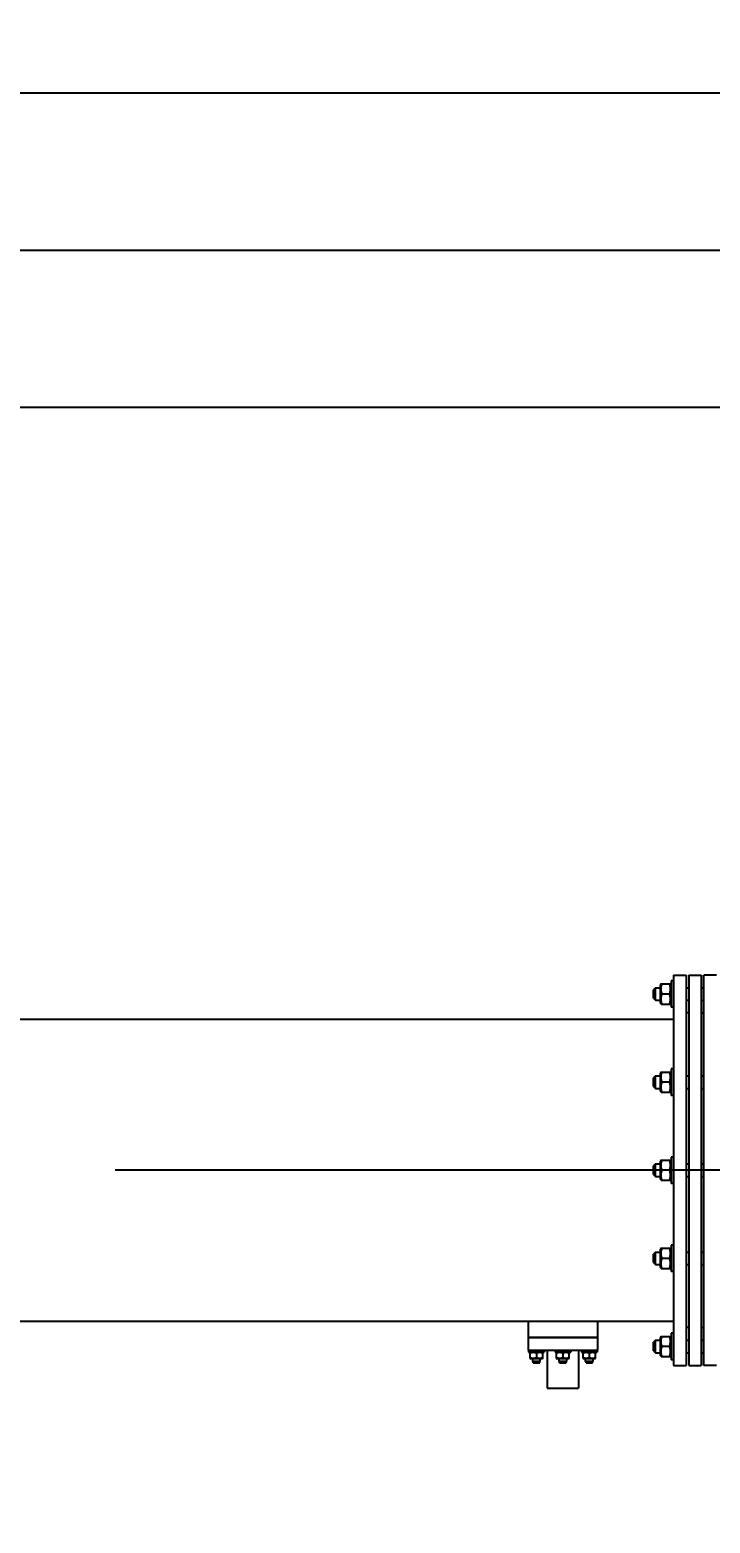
# Model space of a CAD drawing. Header units: millimetres. Extents: x 0 to 1189, y 0 to 841.
# Drawn here: x 245.1 to 266.72, y 687.97 to 735.43 of the extents above; entities that cross this region are included whole.
import ezdxf

# ---------------------------------------------------------------- set-up
doc = ezdxf.new("R2010")
doc.units = ezdxf.units.MM
doc.header["$LTSCALE"] = 65.395
doc.linetypes.add('CENTER', pattern=[0.6, 0.375, -0.075, 0.075, -0.075])
doc.layers.get('0').update_dxf_attribs({"linetype": 'CONTINUOUS'})
for name, color, linetype in [('ALL_AXIS', 7, 'CONTINUOUS'), ('ALL_CHAMFER', 7, 'CONTINUOUS'), ('ALL_DIMENSIONS', 7, 'CONTINUOUS'), ('ALL_ROUND', 7, 'CONTINUOUS')]:
    doc.layers.add(name, color=color, linetype=linetype)
doc.styles.get("Standard").update_dxf_attribs({"font": 'txt', "width": 0.7})
doc.dimstyles.new('DIMSTYLE_2', dxfattribs={"dimtxt": 3.5, "dimasz": 3, "dimexe": 0.18, "dimexo": 0.0625, "dimgap": 0.09, "dimtad": 1, "dimlfac": 25, "dimdsep": 46, "dimtxsty": 'STANDARD', "dimblk": '_FILLED', "dimblk1": '_FILLED', "dimblk2": '_FILLED', "dimcen": 0.09, "dimadec": 0, "dimazin": 0, "dimtp": 2, "dimtm": 2, "dimtfac": 1, "dimtofl": 0, "dimtmove": 0, "dimatfit": 3, "dimldrblk": '_FILLED', "dimfxl": 1, "dimtolj": 1, "dimarcsym": 0})

# ---------------------------------------------------------------- blocks, each defined once
blk = doc.blocks.new('_FILLED')
at = {"color": 0, "linetype": 'BYBLOCK'}
blk.add_solid([(0, 0), (-1, 0.167), (-1, -0.167)], dxfattribs=at)
blk = doc.blocks.new('*D1')
at = {"layer": 'ALL_DIMENSIONS', "color": 2, "linetype": 'CONTINUOUS'}
for p, q in [((111.762, 705.039), (111.762, 735.427)), ((976.89, 705.039), (976.89, 735.427)), ((111.762, 733.427), (544.326, 733.427)), ((976.89, 733.427), (544.326, 733.427))]:
    blk.add_line(p, q, dxfattribs=at)
at = {"layer": 'ALL_DIMENSIONS', "color": 2, "linetype": 'CONTINUOUS', "xscale": 3, "yscale": 3, "zscale": 3, "rotation": 180}
blk.add_blockref('_FILLED', (111.762, 733.427), dxfattribs=at)
at = {"layer": 'ALL_DIMENSIONS', "color": 2, "linetype": 'CONTINUOUS', "xscale": 3, "yscale": 3, "zscale": 3}
blk.add_blockref('_FILLED', (976.89, 733.427), dxfattribs=at)
blk = doc.blocks.new('*D3')
at = {"layer": 'ALL_DIMENSIONS', "color": 2, "linetype": 'CONTINUOUS'}
for p, q in [((132.402, 666.841), (132.402, 725.427)), ((292.402, 694.115), (292.402, 725.427)), ((132.402, 723.427), (212.402, 723.427)), ((292.402, 723.427), (212.402, 723.427))]:
    blk.add_line(p, q, dxfattribs=at)
at = {"layer": 'ALL_DIMENSIONS', "color": 2, "linetype": 'CONTINUOUS', "xscale": 3, "yscale": 3, "zscale": 3, "rotation": 180}
blk.add_blockref('_FILLED', (132.402, 723.427), dxfattribs=at)
at = {"layer": 'ALL_DIMENSIONS', "color": 2, "linetype": 'CONTINUOUS', "xscale": 3, "yscale": 3, "zscale": 3}
blk.add_blockref('_FILLED', (292.402, 723.427), dxfattribs=at)
blk = doc.blocks.new('*D4')
at = {"layer": 'ALL_DIMENSIONS', "color": 2, "linetype": 'CONTINUOUS'}
for p, q in [((132.402, 666.841), (132.402, 730.427)), ((452.402, 694.115), (452.402, 730.427)), ((132.402, 728.427), (292.402, 728.427)), ((452.402, 728.427), (292.402, 728.427))]:
    blk.add_line(p, q, dxfattribs=at)
at = {"layer": 'ALL_DIMENSIONS', "color": 2, "linetype": 'CONTINUOUS', "xscale": 3, "yscale": 3, "zscale": 3, "rotation": 180}
blk.add_blockref('_FILLED', (132.402, 728.427), dxfattribs=at)
at = {"layer": 'ALL_DIMENSIONS', "color": 2, "linetype": 'CONTINUOUS', "xscale": 3, "yscale": 3, "zscale": 3}
blk.add_blockref('_FILLED', (452.402, 728.427), dxfattribs=at)

msp = doc.modelspace()

# ---------------------------------------------------------------- linework, layer by layer
at = {"color": 7, "linetype": 'CONTINUOUS'}
for p, q in [((265.56175857, 705.38712965), (265.56175857, 692.98712965)), ((265.56175857, 705.38712965), (265.96175857, 705.38712965)), ((265.96175857, 705.38712965), (265.96175857, 692.98712965)), ((266.04175857, 705.38712965), (266.04175857, 692.98712965)), ((266.04175857, 705.38712965), (266.44175857, 705.38712965)), ((266.44175857, 705.38712965), (266.44175857, 692.98712965)), ((266.52175857, 692.98712965), (266.52175857, 705.38712965)), ((266.92175857, 705.38712965), (266.52175857, 705.38712965)), ((264.92175857, 704.65112965), (264.92175857, 704.92312965)), ((265.16423544, 705.10713253), (265.14575857, 705.07512965)), ((265.14575857, 704.49913187), (265.14575857, 705.07512744)), ((265.16423378, 705.10712965), (265.46328337, 705.10712965)), ((265.43470212, 704.78712965), (265.19281503, 704.78712965)), ((265.48175857, 705.07512965), (265.46328337, 705.10712965)), ((265.16423544, 704.46712678), (265.14575857, 704.49912965)), ((265.16423378, 704.46712965), (265.46328337, 704.46712965)), ((265.48175857, 704.49912965), (265.46328337, 704.46712965)), ((234.29582779, 703.98712965), (265.56175857, 703.98712965)), ((266.04175857, 704.18712965), (265.96175857, 704.18712965)), ((266.44175857, 704.18712965), (266.52175857, 704.18712965)), ((264.92175857, 701.85112965), (264.92175857, 702.12312965)), ((265.16423544, 702.30713253), (265.14575857, 702.27512965)), ((265.14575857, 701.69913187), (265.14575857, 702.27512744)), ((265.16423378, 702.30712965), (265.46328337, 702.30712965)), ((265.43470212, 701.98712965), (265.19281503, 701.98712965)), ((265.48175857, 702.27512965), (265.46328337, 702.30712965)), ((265.16423544, 701.66712678), (265.14575857, 701.69912965)), ((265.16423378, 701.66712965), (265.46328337, 701.66712965)), ((265.48175857, 701.69912965), (265.46328337, 701.66712965)), ((265.16423544, 699.50713253), (265.14575857, 699.47512965)), ((265.16423378, 699.50712965), (265.46328337, 699.50712965)), ((265.48175857, 699.47512965), (265.46328337, 699.50712965)), ((264.92175857, 699.05112965), (264.92175857, 699.32312965)), ((265.14575857, 698.89913187), (265.14575857, 699.47512744)), ((265.43470212, 699.18712965), (265.19281503, 699.18712965)), ((265.16423544, 698.86712678), (265.14575857, 698.89912965)), ((265.16423378, 698.86712965), (265.46328337, 698.86712965)), ((265.48175857, 698.89912965), (265.46328337, 698.86712965)), ((265.16423544, 696.70713253), (265.14575857, 696.67512965)), ((265.14575857, 696.09913187), (265.14575857, 696.67512744)), ((265.16423378, 696.70712965), (265.46328337, 696.70712965)), ((265.48175857, 696.67512965), (265.46328337, 696.70712965)), ((264.92175857, 696.25112965), (264.92175857, 696.52312965)), ((265.43470212, 696.38712965), (265.19281503, 696.38712965)), ((265.16423544, 696.06712678), (265.14575857, 696.09912965)), ((265.16423378, 696.06712965), (265.46328337, 696.06712965)), ((265.48175857, 696.09912965), (265.46328337, 696.06712965)), ((263.14174961, 693.86712965), (260.94176753, 693.86712965)), ((265.16423544, 693.90713253), (265.14575857, 693.87512965)), ((265.14575857, 693.29913187), (265.14575857, 693.87512744)), ((265.16423378, 693.90712965), (265.46328337, 693.90712965)), ((265.48175857, 693.87512965), (265.46328337, 693.90712965)), ((266.04175857, 694.18712965), (265.96175857, 694.18712965)), ((266.44175857, 694.18712965), (266.52175857, 694.18712965)), ((261.02175857, 693.40312965), (261.00175857, 693.39158265)), ((261.00175857, 693.20667666), (261.00175857, 693.39158265)), ((261.20175857, 693.37371937), (261.20175857, 693.22453994)), ((261.38175857, 693.40312965), (261.40175857, 693.39158265)), ((261.40175857, 693.20667666), (261.40175857, 693.39158265)), ((261.86175857, 693.40312965), (261.84175857, 693.39158265)), ((261.84175857, 693.20667666), (261.84175857, 693.39158265)), ((262.04175857, 693.37371937), (262.04175857, 693.22453994)), ((262.22175857, 693.40312965), (262.24175857, 693.39158265)), ((262.24175857, 693.20667666), (262.24175857, 693.39158265)), ((262.70175857, 693.40312965), (262.68175857, 693.39158265)), ((262.68175857, 693.20667666), (262.68175857, 693.39158265)), ((262.88175857, 693.37371937), (262.88175857, 693.22453994)), ((263.06175857, 693.40312965), (263.08175857, 693.39158265)), ((263.08175857, 693.20667666), (263.08175857, 693.39158265)), ((264.92175857, 693.45112965), (264.92175857, 693.72312965)), ((265.43470212, 693.58712965), (265.19281503, 693.58712965)), ((261.00175677, 693.2066777), (261.02175857, 693.19512965)), ((261.38175719, 693.19512965), (261.02175996, 693.19512965)), ((261.09907908, 693.06712965), (261.30443807, 693.06712965)), ((261.40176038, 693.2066777), (261.38175857, 693.19512965)), ((261.84175677, 693.2066777), (261.86175857, 693.19512965)), ((262.22175719, 693.19512965), (261.86175996, 693.19512965)), ((261.93907908, 693.06712965), (262.14443807, 693.06712965)), ((262.24176038, 693.2066777), (262.22175857, 693.19512965)), ((262.68175677, 693.2066777), (262.70175857, 693.19512965)), ((263.06175719, 693.19512965), (262.70175996, 693.19512965)), ((262.77907908, 693.06712965), (262.98443807, 693.06712965)), ((263.08176038, 693.2066777), (263.06175857, 693.19512965)), ((265.16423544, 693.26712678), (265.14575857, 693.29912965)), ((265.16423378, 693.26712965), (265.46328337, 693.26712965)), ((265.48175857, 693.29912965), (265.46328337, 693.26712965)), ((265.56175857, 692.98712965), (265.96175857, 692.98712965)), ((266.04175857, 692.98712965), (266.44175857, 692.98712965)), ((266.92175857, 692.98712965), (266.52175857, 692.98712965))]:
    msp.add_line(p, q, dxfattribs=at)
at = {"color": 2, "linetype": 'CONTINUOUS'}
for p, q in [((261.09907908, 693.06712965), (261.09907908, 693.08980915)), ((261.30443807, 693.06712965), (261.30443807, 693.08980915)), ((261.93907908, 693.06712965), (261.93907908, 693.08980915)), ((262.14443807, 693.06712965), (262.14443807, 693.08980915)), ((262.77907908, 693.06712965), (262.77907908, 693.08980915)), ((262.98443807, 693.06712965), (262.98443807, 693.08980915))]:
    msp.add_line(p, q, dxfattribs=at)
at = {"color": 7, "linetype": 'CONTINUOUS'}
for points in [[(265.19281503, 704.46712965), (265.18742615, 704.48396826), (265.18260515, 704.50050793), (265.17835689, 704.51670973), (265.17466682, 704.53269041), (265.17151766, 704.54854246), (265.16892252, 704.56429968), (265.16688434, 704.58002488), (265.16541638, 704.59572362), (265.16453214, 704.61142432), (265.16423378, 704.62712116), (265.16453143, 704.64281676), (265.16541477, 704.65851427), (265.16688134, 704.67420795), (265.16891774, 704.68992719), (265.17151075, 704.70567883), (265.17465736, 704.7215249), (265.17834281, 704.73749418), (265.18258906, 704.75369329), (265.18741526, 704.77025297), (265.19281503, 704.78712965)], [(265.19281503, 704.78712965), (265.18685352, 704.80584635), (265.1815956, 704.82419646), (265.17704777, 704.8421243), (265.17319054, 704.85979689), (265.16999906, 704.87735399), (265.16749602, 704.8948217), (265.16569128, 704.91227342), (265.16459853, 704.92970709), (265.16423692, 704.94714741), (265.16460001, 704.96458753), (265.16569421, 704.98202082), (265.16750019, 704.99947129), (265.17000411, 705.01693629), (265.1731959, 705.03448913), (265.17705245, 705.05215507), (265.18159904, 705.07007555), (265.18685543, 705.08841914), (265.19281503, 705.10712965)], [(265.43470212, 704.78712965), (265.44136101, 704.80815562), (265.44713261, 704.82874726), (265.45201073, 704.84883149), (265.45601395, 704.86862757), (265.45916977, 704.88832499), (265.46144519, 704.90793994), (265.46281896, 704.92755609), (265.46328336, 704.9471604), (265.4628161, 704.96676396), (265.46143972, 704.98637792), (265.45916203, 705.00598979), (265.45600489, 705.02568157), (265.45200211, 705.04546695), (265.44712574, 705.06553829), (265.44135699, 705.08611714), (265.43470212, 705.10712965)], [(265.43470212, 704.46712965), (265.44136101, 704.48815562), (265.44713261, 704.50874726), (265.45201073, 704.52883149), (265.45601395, 704.54862757), (265.45916977, 704.56832499), (265.46144519, 704.58793994), (265.46281896, 704.60755609), (265.46328336, 704.6271604), (265.4628161, 704.64676396), (265.46143972, 704.66637792), (265.45916203, 704.68598979), (265.45600489, 704.70568157), (265.45200211, 704.72546695), (265.44712574, 704.74553829), (265.44135699, 704.76611714), (265.43470212, 704.78712965)], [(265.19281503, 701.66712965), (265.18742615, 701.68396826), (265.18260515, 701.70050793), (265.17835689, 701.71670973), (265.17466682, 701.73269041), (265.17151766, 701.74854246), (265.16892252, 701.76429968), (265.16688434, 701.78002488), (265.16541638, 701.79572362), (265.16453214, 701.81142432), (265.16423378, 701.82712116), (265.16453143, 701.84281676), (265.16541477, 701.85851427), (265.16688134, 701.87420795), (265.16891774, 701.88992719), (265.17151075, 701.90567883), (265.17465736, 701.9215249), (265.17834281, 701.93749418), (265.18258906, 701.95369329), (265.18741526, 701.97025297), (265.19281503, 701.98712965)], [(265.19281503, 701.98712965), (265.18685352, 702.00584635), (265.1815956, 702.02419646), (265.17704777, 702.0421243), (265.17319054, 702.05979689), (265.16999906, 702.07735399), (265.16749602, 702.0948217), (265.16569128, 702.11227342), (265.16459853, 702.12970709), (265.16423692, 702.14714741), (265.16460001, 702.16458753), (265.16569421, 702.18202082), (265.16750019, 702.19947129), (265.17000411, 702.21693629), (265.1731959, 702.23448913), (265.17705245, 702.25215508), (265.18159904, 702.27007555), (265.18685543, 702.28841914), (265.19281503, 702.30712965)], [(265.43470212, 701.98712965), (265.44136101, 702.00815562), (265.44713261, 702.02874726), (265.45201073, 702.04883149), (265.45601395, 702.06862757), (265.45916977, 702.08832499), (265.46144519, 702.10793994), (265.46281896, 702.12755609), (265.46328336, 702.1471604), (265.4628161, 702.16676396), (265.46143972, 702.18637792), (265.45916203, 702.20598979), (265.45600489, 702.22568157), (265.45200211, 702.24546695), (265.44712574, 702.26553829), (265.44135699, 702.28611714), (265.43470212, 702.30712965)], [(265.43470212, 701.66712965), (265.44136101, 701.68815562), (265.44713261, 701.70874726), (265.45201073, 701.72883149), (265.45601395, 701.74862757), (265.45916977, 701.76832499), (265.46144519, 701.78793994), (265.46281896, 701.80755609), (265.46328336, 701.8271604), (265.4628161, 701.84676396), (265.46143972, 701.86637792), (265.45916203, 701.88598979), (265.45600489, 701.90568157), (265.45200211, 701.92546695), (265.44712574, 701.94553829), (265.44135699, 701.96611714), (265.43470212, 701.98712965)], [(265.19281503, 699.18712965), (265.18685352, 699.20584635), (265.1815956, 699.22419646), (265.17704777, 699.2421243), (265.17319054, 699.25979689), (265.16999906, 699.27735399), (265.16749602, 699.2948217), (265.16569128, 699.31227342), (265.16459853, 699.32970709), (265.16423692, 699.34714741), (265.16460001, 699.36458753), (265.16569421, 699.38202082), (265.16750019, 699.39947129), (265.17000411, 699.41693629), (265.1731959, 699.43448913), (265.17705245, 699.45215507), (265.18159904, 699.47007555), (265.18685543, 699.48841914), (265.19281503, 699.50712965)], [(265.43470212, 699.18712965), (265.44136101, 699.20815562), (265.44713261, 699.22874726), (265.45201073, 699.24883149), (265.45601395, 699.26862757), (265.45916977, 699.28832499), (265.46144519, 699.30793994), (265.46281896, 699.32755609), (265.46328336, 699.3471604), (265.4628161, 699.36676396), (265.46143972, 699.38637792), (265.45916203, 699.40598979), (265.45600489, 699.42568157), (265.45200211, 699.44546695), (265.44712574, 699.46553829), (265.44135699, 699.48611714), (265.43470212, 699.50712965)], [(265.19281503, 698.86712965), (265.18742615, 698.88396826), (265.18260515, 698.90050793), (265.17835689, 698.91670973), (265.17466682, 698.93269041), (265.17151766, 698.94854246), (265.16892252, 698.96429968), (265.16688434, 698.98002488), (265.16541638, 698.99572362), (265.16453214, 699.01142432), (265.16423378, 699.02712116), (265.16453143, 699.04281676), (265.16541477, 699.05851427), (265.16688134, 699.07420795), (265.16891774, 699.08992719), (265.17151075, 699.10567883), (265.17465736, 699.1215249), (265.17834281, 699.13749418), (265.18258906, 699.15369329), (265.18741526, 699.17025297), (265.19281503, 699.18712965)], [(265.43470212, 698.86712965), (265.44136101, 698.88815562), (265.44713261, 698.90874726), (265.45201073, 698.92883149), (265.45601395, 698.94862757), (265.45916977, 698.96832499), (265.46144519, 698.98793994), (265.46281896, 699.00755609), (265.46328336, 699.0271604), (265.4628161, 699.04676396), (265.46143972, 699.06637792), (265.45916203, 699.08598979), (265.45600489, 699.10568157), (265.45200211, 699.12546695), (265.44712574, 699.14553829), (265.44135699, 699.16611714), (265.43470212, 699.18712965)], [(265.19281503, 696.38712965), (265.18685352, 696.40584635), (265.1815956, 696.42419646), (265.17704777, 696.4421243), (265.17319054, 696.45979689), (265.16999906, 696.47735399), (265.16749602, 696.4948217), (265.16569128, 696.51227342), (265.16459853, 696.52970709), (265.16423692, 696.54714741), (265.16460001, 696.56458753), (265.16569421, 696.58202082), (265.16750019, 696.59947129), (265.17000411, 696.61693629), (265.1731959, 696.63448913), (265.17705245, 696.65215507), (265.18159904, 696.67007555), (265.18685543, 696.68841914), (265.19281503, 696.70712965)], [(265.43470212, 696.38712965), (265.44136101, 696.40815562), (265.44713261, 696.42874726), (265.45201073, 696.44883149), (265.45601395, 696.46862757), (265.45916977, 696.48832499), (265.46144519, 696.50793994), (265.46281896, 696.52755609), (265.46328336, 696.5471604), (265.4628161, 696.56676396), (265.46143972, 696.58637792), (265.45916203, 696.60598979), (265.45600489, 696.62568157), (265.45200211, 696.64546695), (265.44712574, 696.66553829), (265.44135699, 696.68611714), (265.43470212, 696.70712965)], [(265.19281503, 696.06712965), (265.18742615, 696.08396826), (265.18260515, 696.10050793), (265.17835689, 696.11670973), (265.17466682, 696.13269041), (265.17151766, 696.14854246), (265.16892252, 696.16429968), (265.16688434, 696.18002488), (265.16541638, 696.19572362), (265.16453214, 696.21142432), (265.16423378, 696.22712116), (265.16453143, 696.24281676), (265.16541477, 696.25851427), (265.16688134, 696.27420795), (265.16891774, 696.28992719), (265.17151075, 696.30567883), (265.17465736, 696.3215249), (265.17834281, 696.33749418), (265.18258906, 696.35369329), (265.18741526, 696.37025297), (265.19281503, 696.38712965)], [(265.43470212, 696.06712965), (265.44136101, 696.08815562), (265.44713261, 696.10874726), (265.45201073, 696.12883149), (265.45601395, 696.14862757), (265.45916977, 696.16832499), (265.46144519, 696.18793994), (265.46281896, 696.20755609), (265.46328336, 696.2271604), (265.4628161, 696.24676396), (265.46143972, 696.26637792), (265.45916203, 696.28598979), (265.45600489, 696.30568157), (265.45200211, 696.32546695), (265.44712574, 696.34553829), (265.44135699, 696.36611714), (265.43470212, 696.38712965)], [(265.19281503, 693.58712965), (265.18685352, 693.60584635), (265.1815956, 693.62419646), (265.17704777, 693.6421243), (265.17319054, 693.65979689), (265.16999906, 693.67735399), (265.16749602, 693.6948217), (265.16569128, 693.71227342), (265.16459853, 693.72970709), (265.16423692, 693.74714741), (265.16460001, 693.76458753), (265.16569421, 693.78202082), (265.16750019, 693.79947129), (265.17000411, 693.81693629), (265.1731959, 693.83448913), (265.17705245, 693.85215508), (265.18159904, 693.87007555), (265.18685543, 693.88841914), (265.19281503, 693.90712965)], [(265.43470212, 693.58712965), (265.44136101, 693.60815562), (265.44713261, 693.62874726), (265.45201073, 693.64883149), (265.45601395, 693.66862757), (265.45916977, 693.68832499), (265.46144519, 693.70793994), (265.46281896, 693.72755609), (265.46328336, 693.7471604), (265.4628161, 693.76676396), (265.46143972, 693.78637792), (265.45916203, 693.80598979), (265.45600489, 693.82568157), (265.45200211, 693.84546695), (265.44712574, 693.86553829), (265.44135699, 693.88611714), (265.43470212, 693.90712965)], [(261.20175857, 693.37371937), (261.18861722, 693.37788121), (261.17574741, 693.38148847), (261.16319482, 693.38453728), (261.15082237, 693.38703927), (261.13851153, 693.38901164), (261.12625222, 693.39043378), (261.11399213, 693.39129239), (261.10173943, 693.39158265), (261.08948719, 693.39129061), (261.07722847, 693.39043037), (261.06497107, 693.38900682), (261.05266375, 693.38703362), (261.04029798, 693.38453192), (261.02775344, 693.3814842), (261.01489158, 693.37787871), (261.00175857, 693.37371937)], [(261.40175857, 693.37371937), (261.38861722, 693.37788121), (261.37574741, 693.38148847), (261.36319482, 693.38453728), (261.35082237, 693.38703927), (261.33851153, 693.38901164), (261.32625222, 693.39043378), (261.31399213, 693.39129239), (261.30173943, 693.39158265), (261.28948719, 693.39129061), (261.27722847, 693.39043037), (261.26497107, 693.38900682), (261.25266375, 693.38703362), (261.24029798, 693.38453192), (261.22775344, 693.3814842), (261.21489158, 693.37787871), (261.20175857, 693.37371937)], [(262.04175857, 693.37371937), (262.02861722, 693.37788121), (262.01574741, 693.38148847), (262.00319482, 693.38453728), (261.99082237, 693.38703927), (261.97851153, 693.38901164), (261.96625222, 693.39043378), (261.95399213, 693.39129239), (261.94173943, 693.39158265), (261.92948719, 693.39129061), (261.91722847, 693.39043037), (261.90497107, 693.38900682), (261.89266375, 693.38703362), (261.88029798, 693.38453192), (261.86775344, 693.3814842), (261.85489158, 693.37787871), (261.84175857, 693.37371937)], [(262.24175857, 693.37371937), (262.22861722, 693.37788121), (262.21574741, 693.38148847), (262.20319482, 693.38453728), (262.19082237, 693.38703927), (262.17851153, 693.38901164), (262.16625222, 693.39043378), (262.15399213, 693.39129239), (262.14173943, 693.39158265), (262.12948719, 693.39129061), (262.11722847, 693.39043037), (262.10497107, 693.38900682), (262.09266375, 693.38703362), (262.08029798, 693.38453192), (262.06775344, 693.3814842), (262.05489158, 693.37787871), (262.04175857, 693.37371937)], [(262.88175857, 693.37371937), (262.86861722, 693.37788121), (262.85574741, 693.38148847), (262.84319482, 693.38453728), (262.83082237, 693.38703927), (262.81851153, 693.38901164), (262.80625222, 693.39043378), (262.79399213, 693.39129239), (262.78173943, 693.39158265), (262.76948719, 693.39129061), (262.75722847, 693.39043037), (262.74497107, 693.38900682), (262.73266375, 693.38703362), (262.72029798, 693.38453192), (262.70775344, 693.3814842), (262.69489158, 693.37787871), (262.68175857, 693.37371937)], [(263.08175857, 693.37371937), (263.06861722, 693.37788121), (263.05574741, 693.38148847), (263.04319482, 693.38453728), (263.03082237, 693.38703927), (263.01851153, 693.38901164), (263.00625222, 693.39043378), (262.99399213, 693.39129239), (262.98173943, 693.39158265), (262.96948719, 693.39129061), (262.95722847, 693.39043037), (262.94497107, 693.38900682), (262.93266375, 693.38703362), (262.92029798, 693.38453192), (262.90775344, 693.3814842), (262.89489158, 693.37787871), (262.88175857, 693.37371937)], [(265.19281503, 693.26712965), (265.18742615, 693.28396826), (265.18260515, 693.30050793), (265.17835689, 693.31670973), (265.17466682, 693.33269041), (265.17151766, 693.34854246), (265.16892252, 693.36429968), (265.16688434, 693.38002488), (265.16541638, 693.39572362), (265.16453214, 693.41142432), (265.16423378, 693.42712116), (265.16453143, 693.44281676), (265.16541477, 693.45851427), (265.16688134, 693.47420795), (265.16891774, 693.48992719), (265.17151075, 693.50567883), (265.17465736, 693.5215249), (265.17834281, 693.53749418), (265.18258906, 693.55369329), (265.18741526, 693.57025297), (265.19281503, 693.58712965)], [(265.43470212, 693.26712965), (265.44136101, 693.28815562), (265.44713261, 693.30874726), (265.45201073, 693.32883149), (265.45601395, 693.34862757), (265.45916977, 693.36832499), (265.46144519, 693.38793994), (265.46281896, 693.40755609), (265.46328336, 693.4271604), (265.4628161, 693.44676396), (265.46143972, 693.46637792), (265.45916203, 693.48598979), (265.45600489, 693.50568157), (265.45200211, 693.52546695), (265.44712574, 693.54553829), (265.44135699, 693.56611714), (265.43470212, 693.58712965)], [(261.20175857, 693.22453994), (261.19006044, 693.22081394), (261.17859153, 693.21752772), (261.16738669, 693.21468534), (261.15634142, 693.21227461), (261.1453683, 693.21027995), (261.13445102, 693.20871556), (261.12354373, 693.20758759), (261.1126477, 693.20690463), (261.10174751, 693.20667862), (261.09084744, 693.20690555), (261.07995165, 693.20758942), (261.06904513, 693.20871815), (261.05812954, 693.21028309), (261.04715907, 693.21227794), (261.03611796, 693.21468826), (261.02491771, 693.21752986), (261.01345286, 693.22081513), (261.00175857, 693.22453994)], [(261.40175857, 693.22453994), (261.39123438, 693.22117187), (261.38089706, 693.21815874), (261.37077095, 693.21550358), (261.36078306, 693.2131973), (261.35087557, 693.21122908), (261.34102733, 693.20960712), (261.33119912, 693.20833326), (261.32138744, 693.20741579), (261.31157453, 693.20686313), (261.30176403, 693.20667666), (261.29195431, 693.20686268), (261.2821434, 693.20741476), (261.2723349, 693.20833135), (261.26251042, 693.20960408), (261.2526657, 693.2112247), (261.24276196, 693.2131913), (261.23278125, 693.21549467), (261.22265682, 693.21814856), (261.21230684, 693.22116499), (261.20175857, 693.22453994)], [(262.04175857, 693.22453994), (262.03006044, 693.22081394), (262.01859153, 693.21752772), (262.00738669, 693.21468534), (261.99634142, 693.21227461), (261.9853683, 693.21027995), (261.97445102, 693.20871556), (261.96354373, 693.20758759), (261.9526477, 693.20690463), (261.94174751, 693.20667862), (261.93084744, 693.20690555), (261.91995165, 693.20758942), (261.90904513, 693.20871815), (261.89812954, 693.21028309), (261.88715907, 693.21227794), (261.87611796, 693.21468826), (261.86491771, 693.21752986), (261.85345286, 693.22081513), (261.84175857, 693.22453994)], [(262.24175857, 693.22453994), (262.23123438, 693.22117187), (262.22089706, 693.21815874), (262.21077095, 693.21550358), (262.20078306, 693.2131973), (262.19087557, 693.21122908), (262.18102733, 693.20960712), (262.17119912, 693.20833326), (262.16138744, 693.20741579), (262.15157453, 693.20686313), (262.14176403, 693.20667666), (262.13195431, 693.20686268), (262.1221434, 693.20741476), (262.1123349, 693.20833135), (262.10251042, 693.20960408), (262.0926657, 693.2112247), (262.08276196, 693.2131913), (262.07278125, 693.21549467), (262.06265682, 693.21814856), (262.05230684, 693.22116499), (262.04175857, 693.22453994)], [(262.88175857, 693.22453994), (262.87006044, 693.22081394), (262.85859153, 693.21752772), (262.84738669, 693.21468534), (262.83634142, 693.21227461), (262.8253683, 693.21027995), (262.81445102, 693.20871556), (262.80354373, 693.20758759), (262.7926477, 693.20690463), (262.78174751, 693.20667862), (262.77084744, 693.20690555), (262.75995165, 693.20758942), (262.74904513, 693.20871815), (262.73812954, 693.21028309), (262.72715907, 693.21227794), (262.71611796, 693.21468826), (262.70491771, 693.21752986), (262.69345286, 693.22081513), (262.68175857, 693.22453994)], [(263.08175857, 693.22453994), (263.07123438, 693.22117187), (263.06089706, 693.21815874), (263.05077095, 693.21550358), (263.04078306, 693.2131973), (263.03087557, 693.21122908), (263.02102733, 693.20960712), (263.01119912, 693.20833326), (263.00138744, 693.20741579), (262.99157453, 693.20686313), (262.98176403, 693.20667666), (262.97195431, 693.20686268), (262.9621434, 693.20741476), (262.9523349, 693.20833135), (262.94251042, 693.20960408), (262.9326657, 693.2112247), (262.92276196, 693.2131913), (262.91278125, 693.21549467), (262.90265682, 693.21814856), (262.89230684, 693.22116499), (262.88175857, 693.22453994)]]:
    msp.add_lwpolyline(points, dxfattribs=at)
at = {"layer": 'ALL_AXIS', "color": 7, "linetype": 'CONTINUOUS'}
for p, q in [((265.48175857, 705.20712965), (265.48175857, 704.36712965)), ((265.56175857, 705.20712965), (265.48175857, 705.20712965)), ((264.98575857, 704.98712965), (265.14575857, 704.98712965)), ((265.48175857, 705.07512965), (265.46328337, 705.10712965)), ((265.96175857, 704.98712965), (266.04175857, 704.98712965)), ((266.44175857, 704.98712965), (266.52175857, 704.98712965)), ((264.98575857, 704.58712965), (265.14575857, 704.58712965)), ((265.48175857, 704.49912965), (265.46328337, 704.46712965)), ((265.56175857, 704.36712965), (265.48175857, 704.36712965)), ((265.96175857, 704.58712965), (266.04175857, 704.58712965)), ((266.44175857, 704.58712965), (266.52175857, 704.58712965)), ((265.48175857, 702.40712965), (265.48175857, 701.56712965)), ((265.56175857, 702.40712965), (265.48175857, 702.40712965)), ((264.98575857, 702.18712965), (265.14575857, 702.18712965)), ((265.48175857, 702.27512965), (265.46328337, 702.30712965)), ((265.96175857, 702.18712965), (266.04175857, 702.18712965)), ((266.44175857, 702.18712965), (266.52175857, 702.18712965)), ((264.98575857, 701.78712965), (265.14575857, 701.78712965)), ((265.48175857, 701.69912965), (265.46328337, 701.66712965)), ((265.56175857, 701.56712965), (265.48175857, 701.56712965)), ((265.96175857, 701.78712965), (266.04175857, 701.78712965)), ((266.44175857, 701.78712965), (266.52175857, 701.78712965)), ((265.48175857, 699.47512965), (265.46328337, 699.50712965)), ((265.48175857, 699.60712965), (265.48175857, 698.76712965)), ((265.56175857, 699.60712965), (265.48175857, 699.60712965)), ((264.98575857, 699.38712965), (265.14575857, 699.38712965)), ((265.96175857, 699.38712965), (266.04175857, 699.38712965)), ((266.44175857, 699.38712965), (266.52175857, 699.38712965)), ((264.98575857, 698.98712965), (265.14575857, 698.98712965)), ((265.48175857, 698.89912965), (265.46328337, 698.86712965)), ((265.56175857, 698.76712965), (265.48175857, 698.76712965)), ((265.96175857, 698.98712965), (266.04175857, 698.98712965)), ((266.44175857, 698.98712965), (266.52175857, 698.98712965)), ((265.48175857, 696.67512965), (265.46328337, 696.70712965)), ((265.48175857, 696.80712965), (265.48175857, 695.96712965)), ((265.56175857, 696.80712965), (265.48175857, 696.80712965)), ((264.98575857, 696.58712965), (265.14575857, 696.58712965)), ((264.98575857, 696.18712965), (265.14575857, 696.18712965)), ((265.96175857, 696.58712965), (266.04175857, 696.58712965)), ((265.96175857, 696.18712965), (266.04175857, 696.18712965)), ((266.44175857, 696.58712965), (266.52175857, 696.58712965)), ((266.44175857, 696.18712965), (266.52175857, 696.18712965)), ((265.48175857, 696.09912965), (265.46328337, 696.06712965)), ((265.56175857, 695.96712965), (265.48175857, 695.96712965)), ((260.94175857, 694.38712965), (260.94175857, 693.46712965)), ((263.14175857, 694.38712965), (263.14175857, 693.46712965)), ((260.94175857, 693.86712965), (263.14175857, 693.86712965)), ((264.98575857, 693.78712965), (265.14575857, 693.78712965)), ((265.48175857, 693.87512965), (265.46328337, 693.90712965)), ((265.48175857, 694.00712965), (265.48175857, 693.16712965)), ((265.56175857, 694.00712965), (265.48175857, 694.00712965)), ((265.96175857, 693.78712965), (266.04175857, 693.78712965)), ((266.44175857, 693.78712965), (266.52175857, 693.78712965)), ((260.94175857, 693.46712965), (263.14175857, 693.46712965)), ((260.95175857, 693.46712965), (260.95175857, 693.40312965)), ((260.95175857, 693.40312965), (261.45175857, 693.40312965)), ((261.02175857, 693.40312965), (261.00175857, 693.39158265)), ((261.38175857, 693.40312965), (261.40175857, 693.39158265)), ((261.45175857, 693.46712965), (261.45175857, 693.40312965)), ((261.54175857, 693.46712965), (261.54175857, 692.26712965)), ((261.79175857, 693.46712965), (261.79175857, 693.40312965)), ((261.79175857, 693.40312965), (262.29175857, 693.40312965)), ((261.86175857, 693.40312965), (261.84175857, 693.39158265)), ((262.22175857, 693.40312965), (262.24175857, 693.39158265)), ((262.29175857, 693.46712965), (262.29175857, 693.40312965)), ((262.54175857, 693.46712965), (262.54175857, 692.26712965)), ((262.63175857, 693.46712965), (262.63175857, 693.40312965)), ((262.63175857, 693.40312965), (263.13175857, 693.40312965)), ((262.70175857, 693.40312965), (262.68175857, 693.39158265)), ((263.06175857, 693.40312965), (263.08175857, 693.39158265)), ((263.13175857, 693.46712965), (263.13175857, 693.40312965)), ((264.98575857, 693.38712965), (265.14575857, 693.38712965)), ((265.96175857, 693.38712965), (266.04175857, 693.38712965)), ((266.44175857, 693.38712965), (266.52175857, 693.38712965)), ((261.08175857, 693.10712965), (261.08175857, 693.19512965)), ((261.32175857, 693.10712965), (261.32175857, 693.19512965)), ((261.92175857, 693.10712965), (261.92175857, 693.19512965)), ((262.16175857, 693.10712965), (262.16175857, 693.19512965)), ((262.76175857, 693.10712965), (262.76175857, 693.19512965)), ((263.00175857, 693.10712965), (263.00175857, 693.19512965)), ((265.48175857, 693.29912965), (265.46328337, 693.26712965)), ((265.56175857, 693.16712965), (265.48175857, 693.16712965)), ((261.54175857, 692.26712965), (262.54175857, 692.26712965))]:
    msp.add_line(p, q, dxfattribs=at)
at = {"layer": 'ALL_AXIS', "color": 7, "linetype": 'CENTER'}
msp.add_line((978.59743447, 699.18712965), (109.76175857, 699.18712965), dxfattribs=at)
at = {"layer": 'ALL_CHAMFER', "color": 7, "linetype": 'CONTINUOUS'}
for p, q in [((264.98575857, 704.98712965), (264.92175857, 704.92312965)), ((264.92175857, 704.65112965), (264.92175857, 704.92312965)), ((264.98575857, 704.58712965), (264.98575857, 704.98712965)), ((264.98575857, 704.98712965), (265.14575857, 704.98712965)), ((265.96175857, 704.98712965), (266.04175857, 704.98712965)), ((266.44175857, 704.98712965), (266.52175857, 704.98712965)), ((264.92175857, 704.65112965), (264.98575857, 704.58712965)), ((264.98575857, 704.58712965), (265.14575857, 704.58712965)), ((265.96175857, 704.58712965), (266.04175857, 704.58712965)), ((266.44175857, 704.58712965), (266.52175857, 704.58712965)), ((264.98575857, 702.18712965), (264.92175857, 702.12312965)), ((264.92175857, 701.85112965), (264.92175857, 702.12312965)), ((264.92175857, 701.85112965), (264.98575857, 701.78712965)), ((264.98575857, 701.78712965), (264.98575857, 702.18712965)), ((264.98575857, 702.18712965), (265.14575857, 702.18712965)), ((265.96175857, 702.18712965), (266.04175857, 702.18712965)), ((266.44175857, 702.18712965), (266.52175857, 702.18712965)), ((264.98575857, 701.78712965), (265.14575857, 701.78712965)), ((265.96175857, 701.78712965), (266.04175857, 701.78712965)), ((266.44175857, 701.78712965), (266.52175857, 701.78712965)), ((264.98575857, 699.38712965), (264.92175857, 699.32312965)), ((264.92175857, 699.05112965), (264.92175857, 699.32312965)), ((264.92175857, 699.05112965), (264.98575857, 698.98712965)), ((264.98575857, 698.98712965), (264.98575857, 699.38712965)), ((264.98575857, 699.38712965), (265.14575857, 699.38712965)), ((265.96175857, 699.38712965), (266.04175857, 699.38712965)), ((266.44175857, 699.38712965), (266.52175857, 699.38712965)), ((264.98575857, 698.98712965), (265.14575857, 698.98712965)), ((265.96175857, 698.98712965), (266.04175857, 698.98712965)), ((266.44175857, 698.98712965), (266.52175857, 698.98712965)), ((264.98575857, 696.58712965), (264.92175857, 696.52312965)), ((264.92175857, 696.25112965), (264.92175857, 696.52312965)), ((264.92175857, 696.25112965), (264.98575857, 696.18712965)), ((264.98575857, 696.18712965), (264.98575857, 696.58712965)), ((264.98575857, 696.58712965), (265.14575857, 696.58712965)), ((264.98575857, 696.18712965), (265.14575857, 696.18712965)), ((265.96175857, 696.58712965), (266.04175857, 696.58712965)), ((265.96175857, 696.18712965), (266.04175857, 696.18712965)), ((266.44175857, 696.58712965), (266.52175857, 696.58712965)), ((266.44175857, 696.18712965), (266.52175857, 696.18712965)), ((264.98575857, 693.78712965), (264.92175857, 693.72312965)), ((264.98575857, 693.38712965), (264.98575857, 693.78712965)), ((264.98575857, 693.78712965), (265.14575857, 693.78712965)), ((265.96175857, 693.78712965), (266.04175857, 693.78712965)), ((266.44175857, 693.78712965), (266.52175857, 693.78712965)), ((264.92175857, 693.45112965), (264.92175857, 693.72312965)), ((264.92175857, 693.45112965), (264.98575857, 693.38712965)), ((264.98575857, 693.38712965), (265.14575857, 693.38712965)), ((265.96175857, 693.38712965), (266.04175857, 693.38712965)), ((266.44175857, 693.38712965), (266.52175857, 693.38712965)), ((261.12175857, 693.06712965), (261.08175857, 693.10712965)), ((261.32175857, 693.10712965), (261.08175857, 693.10712965)), ((261.28175857, 693.06712965), (261.12175857, 693.06712965)), ((261.28175857, 693.06712965), (261.32175857, 693.10712965)), ((261.96175857, 693.06712965), (261.92175857, 693.10712965)), ((262.16175857, 693.10712965), (261.92175857, 693.10712965)), ((262.12175857, 693.06712965), (261.96175857, 693.06712965)), ((262.12175857, 693.06712965), (262.16175857, 693.10712965)), ((262.80175857, 693.06712965), (262.76175857, 693.10712965)), ((263.00175857, 693.10712965), (262.76175857, 693.10712965)), ((262.96175857, 693.06712965), (262.80175857, 693.06712965)), ((262.96175857, 693.06712965), (263.00175857, 693.10712965))]:
    msp.add_line(p, q, dxfattribs=at)
at = {"layer": 'ALL_ROUND', "color": 7, "linetype": 'CONTINUOUS'}
for p, q in [((234.29582779, 703.98712965), (265.56175857, 703.98712965)), ((197.8642143, 694.38712965), (265.56175857, 694.38712965))]:
    msp.add_line(p, q, dxfattribs=at)

# ---------------------------------------------------------------- dimensions: what is measured, and where the dimension line sits
at = {"layer": 'ALL_DIMENSIONS', "color": 2, "linetype": 'CONTINUOUS'}
for base, p1, p2, picture, middle in [((976.88962893, 733.42712965), (111.76175857, 705.03912965), (976.88962893, 705.03912965), '*D1', (527.64980084, 734.30212965)), ((452.40175857, 728.42712965), (132.40175857, 666.84053102), (452.40175857, 694.11512965), '*D4', (287.50175857, 729.30212965)), ((292.40175857, 723.42712965), (132.40175857, 666.84053102), (292.40175857, 694.11512965), '*D3', (207.50175857, 724.30212965))]:
    dim = msp.add_linear_dim(base=base, p1=p1, p2=p2, dimstyle='DIMSTYLE_2', dxfattribs=at)
    dim.commit()
    dim.dimension.update_dxf_attribs({"geometry": picture, "text_midpoint": middle, "dimtype": 160})

doc.saveas('drawing.dxf')
